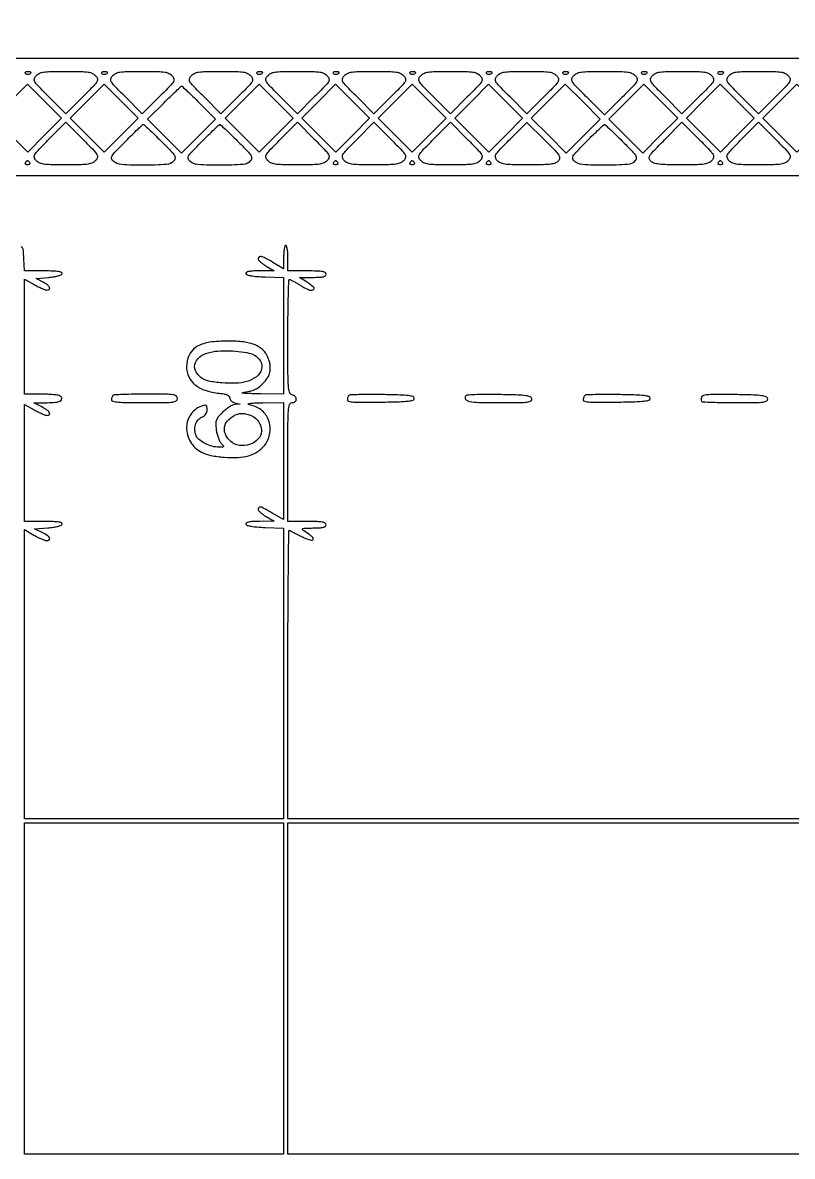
# Model space of a CAD drawing. Extents: x 0 to 836, y 5 to 589.
# Drawn here: x 133.01 to 163.65, y 469.11 to 514.28 of the extents above; entities that cross this region are included whole.
import ezdxf

# ---------------------------------------------------------------- set-up
doc = ezdxf.new("R2010")
doc.units = 0
doc.header["$MEASUREMENT"] = 0

msp = doc.modelspace()

# ---------------------------------------------------------------- linework, layer by layer
for points in [[(201.712326, 537.783562, -0.000001), (217.055896, 537.76491, -0.426088)], [(546.939, 229.3929, -0.000106), (546.943559, 250.949215, -0.000176), (546.957638, 269.095817, -0.000001), (546.976289, 285.583213, -0.415883)], [(836.0595, 588.6891), (420.497259, 588.710259, 0.000013), (261.145696, 588.714318, 0.000021), (126.989856, 588.708632), (4.934769, 588.698274, 0.19889), (4.878609, 588.675009, 0.198853), (4.855343, 588.618859), (4.83877, 516.273901, 0.000036), (4.826254, 436.744061, 0.000021), (4.8222, 342.282364), (4.8222, 95.946129), (4.469225, 95.920114, 0.031904), (4.160456, 95.877435, 0.315999), (4.075312, 95.787407, 0.415411), (4.137995, 95.703578, 0.035338), (4.43445, 95.6826), (4.8222, 95.6826), (4.8222, 50.2101), (4.8222, 4.7376), (420.462, 4.7376), (836.1018, 4.7376)], [(604.852986, 529.408162, -0.000002), (620.423836, 529.389509, -0.550615)], [(238.738155, 529.614638, -0.000002), (224.300981, 529.63329, -0.415836)], [(308.18842, 529.408162, -0.000002), (322.638019, 529.38951, -0.415836)], [(531.796111, 538.074638, -0.000002), (517.6951, 538.093291, -0.426056)], [(413.368417, 538.074638, -0.000002), (399.676779, 538.093291, -0.415815)], [(77.850638, 481.579418, -0.000002), (77.869294, 494.031443, -0.550517)], [(336.166934, 548.220763, -0.000002), (326.827688, 548.233536, -0.413812)], [(77.644162, 421.684687, -0.000002), (77.625507, 409.236574, -0.415775)], [(333.609652, 529.614638, -0.000003), (323.198363, 529.633296, -0.415688)], [(383.716206, 529.408162, -0.000003), (394.123716, 529.389504, -0.425916)], [(166.515549, 548.208, -0.000047), (132.813204, 548.211153, -0.000645)], [(164.9277, 538.056, -0.00006), (144.863593, 538.058419, -0.000101)], [(180.4095, 482.5584), (143.5662, 482.5584), (143.5662, 488.31825, -0.001032), (143.570756, 490.524816, -0.001736), (143.584838, 492.377286, -0.000135), (143.603604, 494.031696, -0.547229), (143.62965, 494.047944, -0.005811), (143.671626, 494.027393, -0.000383), (143.79196, 493.966619, -0.000554), (143.935261, 493.893908, -0.000414), (144.093094, 493.813438, 0.018282), (144.251079, 493.739879, 0.027125), (144.394734, 493.68826, 0.025584), (144.511258, 493.659799, 0.248378), (144.558261, 493.674261, 0.275435), (144.571573, 493.726865, 0.127251), (144.533755, 493.789552, 0.04344), (144.424446, 493.879403, 0.006451), (144.186878, 494.037875, -0.140256), (144.144261, 494.086788, -0.462508), (144.159744, 494.120692, -0.061481), (144.270989, 494.137868, -0.005245), (144.56025, 494.143625, 0.010172), (144.827889, 494.15159, 0.04862), (144.978896, 494.173989, 0.108379), (145.059472, 494.213944, 0.22744), (145.089, 494.2755, 0.273642), (145.051125, 494.339523, 0.084509), (144.94095, 494.377725, 0.035355), (144.731186, 494.3976, 0.005946), (144.3276, 494.4024), (143.5662, 494.4024), (143.5662, 496.7712, -0.001036), (143.56938, 498.306619, -0.016793), (143.588861, 498.82275, -0.058124), (143.635045, 499.066271, -0.327857), (143.7354, 499.14, 0.161412), (143.853577, 499.179171, 0.236959), (143.901788, 499.275188, 0.200084), (143.85596, 499.385125, 0.132038), (143.7354, 499.453887, -0.262756), (143.635217, 499.550968, -0.053647), (143.589335, 499.803057, -0.017064), (143.569554, 500.313653, -0.001149), (143.5662, 501.772467, -0.002614), (143.570759, 502.644376, -0.004366), (143.584838, 503.377939, -0.000768), (143.603761, 504.020084, -0.41732), (143.62965, 504.04416, -0.10382), (143.669388, 504.034077, -0.007062), (143.773867, 503.98107, -0.009869), (143.897255, 503.913121, -0.007234), (144.0315, 503.833093, 0.028609), (144.3871, 503.641205, 0.215036), (144.57372, 503.63859, 0.550574), (144.589504, 503.739854, 0.037328), (144.30645, 503.952467), (144.0315, 504.12855), (144.56025, 504.129975, 0.010038), (144.828886, 504.136093, 0.04885), (144.979487, 504.157388, 0.11021), (145.059539, 504.196813, 0.227201), (145.089, 504.2583, 0.273642), (145.051125, 504.322323, 0.084509), (144.94095, 504.360525, 0.035355), (144.731186, 504.3804, 0.005946), (144.3276, 504.3852), (143.5662, 504.3852), (143.5662, 504.8928, 0.015416), (143.560157, 505.08876, 0.025878), (143.541525, 505.25235, 0.024068), (143.515018, 505.374747, 0.339565), (143.4816, 505.4004, 0.33177), (143.448524, 505.375738, 0.027191), (143.421851, 505.264363, 0.027994), (143.403104, 505.114819, 0.017186), (143.397, 504.937295), (143.397, 504.47419), (142.970277, 504.725795, 0.009346), (142.663175, 504.899216, 0.063105), (142.500564, 504.962162, 0.227008), (142.418825, 504.945323, 0.236522), (142.382628, 504.87165, 0.175744), (142.402067, 504.819337, 0.030637), (142.476162, 504.742149, 0.030019), (142.578657, 504.658489, 0.022931), (142.699878, 504.579295), (143.0163, 504.39269), (142.4382, 504.388945, 0.009126), (142.161838, 504.382109, 0.039013), (141.998225, 504.36222, 0.08811), (141.913138, 504.328755, 0.348167), (141.895127, 504.27945, 0.245891), (141.946079, 504.230169, 0.029679), (142.10321, 504.193847, 0.024548), (142.335059, 504.166186, 0.009086), (142.663577, 504.149256), (143.397, 504.124813), (143.397, 501.801606), (143.397, 499.4784), (142.48755, 499.488214, -0.003863), (142.149678, 499.494471, -0.008818), (141.894953, 499.505655, -0.015787), (141.747904, 499.519383, -0.845943), (141.7473, 499.533808, 0.000047), (141.825324, 499.550315, 0.000026), (141.920797, 499.570528, 0.000026), (142.017659, 499.591046, 0.000041), (142.10033, 499.608569, 0.091613), (142.333153, 499.704728, 0.052603), (142.570137, 499.896171, 0.05283), (142.760299, 500.131025, 0.097715), (142.851073, 500.358124, 0.045977), (142.863799, 500.493753, 0.033525), (142.853905, 500.644921, 0.032288), (142.822941, 500.800113, 0.033585), (142.772534, 500.947935, 0.104953), (142.570017, 501.24085, 0.093792), (142.258302, 501.440518, 0.067479), (141.806401, 501.554903, 0.027671), (141.173533, 501.591542, 0.033761), (140.453224, 501.544659, 0.092977), (139.971796, 501.386232, 0.132078), (139.679196, 501.104784, 0.106403), (139.537217, 500.690516, 0.111802), (139.582302, 500.26069, 0.121215), (139.808482, 499.906604, 0.10155), (140.211328, 499.654771, 0.060259), (140.764043, 499.521902, -0.012056), (141.011737, 499.487084, -0.053473), (141.153267, 499.447821, -0.113727), (141.226938, 499.396993, -0.207518), (141.25027, 499.329131, 0.138807), (141.261728, 499.271955, 0.081232), (141.303501, 499.215347, 0.068673), (141.369378, 499.166726, 0.054662), (141.4512, 499.133143), (141.6627, 499.072266), (141.46389, 499.063833, 0.097206), (141.367263, 499.040576, 0.030734), (141.23583, 498.970227, 0.029381), (141.09554, 498.871832, 0.028761), (140.966695, 498.757015, 0.019857), (140.796563, 498.572805, 0.086937), (140.721599, 498.445604, 0.09332), (140.697029, 498.305002, 0.024791), (140.71135, 498.076782, 0.029908), (140.738865, 497.91843, 0.026782), (140.785814, 497.758408, 0.027747), (140.843738, 497.619244, 0.071538), (140.904407, 497.529167, -0.010125), (140.998395, 497.420987, -0.29066), (141.002943, 497.386015, -0.281034), (140.973141, 497.366214, -0.009632), (140.827095, 497.3634, -0.06538), (140.556544, 497.398929, -0.050678), (140.278462, 497.504368, -0.053033), (140.046239, 497.653102, -0.117448), (139.917852, 497.818066, -0.088801), (139.862287, 498.035324, -0.091593), (139.886518, 498.255883, -0.097345), (139.985216, 498.442638, -0.116273), (140.142234, 498.564257, 0.05591), (140.233024, 498.618584, 0.077484), (140.298625, 498.686889, 0.081855), (140.337916, 498.768813, 0.071083), (140.3514, 498.863181, 0.033646), (140.344149, 498.970815, 0.197222), (140.316367, 499.018893, 0.203472), (140.263441, 499.03274, 0.035991), (140.16105, 499.010111, 0.166211), (139.713001, 498.69101, 0.151956), (139.53374, 498.151724, 0.141227), (139.687858, 497.575375, 0.139974), (140.125459, 497.16708, 0.068762), (140.504245, 497.035082, 0.030667), (141.028677, 496.962946, 0.030666), (141.568929, 496.955346, 0.056497), (142.002304, 497.025337, 0.094072), (142.440629, 497.242824, 0.109169), (142.741884, 497.596775, 0.113488), (142.858758, 498.033198, 0.108278), (142.776512, 498.485014, 0.05925), (142.658192, 498.694502, 0.074902), (142.501596, 498.852157, 0.065918), (142.289199, 498.970294, 0.034802), (142.0011, 499.061431, -0.498771), (141.990341, 499.086277, -0.237394), (142.024664, 499.109158, -0.022974), (142.223802, 499.124297, -0.00486), (142.57215, 499.13134), (143.397, 499.14), (143.397, 496.812777), (143.397, 494.485553), (142.94601, 494.740077, 0.005105), (142.613371, 494.923354, 0.05887), (142.474886, 494.977991, 0.273209), (142.410767, 494.959884, 0.194915), (142.382628, 494.88885, 0.175744), (142.402067, 494.836537, 0.030637), (142.476162, 494.759349, 0.030019), (142.578657, 494.675689, 0.022931), (142.699878, 494.596495), (143.0163, 494.40989), (142.4382, 494.406145, 0.009126), (142.161838, 494.399309, 0.039013), (141.998225, 494.37942, 0.08811), (141.913138, 494.345955, 0.348167), (141.895127, 494.29665, 0.245891), (141.946079, 494.247369, 0.029679), (142.10321, 494.211047, 0.024548), (142.335059, 494.183386, 0.009086), (142.663577, 494.166456), (143.397, 494.142013), (143.397, 488.350206), (143.397, 482.5584), (138.2364, 482.5584), (133.0758, 482.5584), (133.0758, 488.319239), (133.0758, 494.080078), (133.450415, 493.860539, 0.014122), (133.603589, 493.776491, 0.016351), (133.754051, 493.70549, 0.015522), (133.884334, 493.65388, 0.086748), (133.958015, 493.641, 0.153061), (134.060995, 493.673281, 0.384928), (134.077359, 493.743687, 0.122288), (133.979511, 493.848744, 0.033834), (133.781246, 493.959619), (133.471492, 494.1063), (134.007288, 494.1486, 0.01551), (134.227651, 494.172894, 0.028269), (134.405106, 494.208375, 0.030562), (134.534327, 494.250477, 0.222764), (134.577892, 494.29665, 0.394072), (134.554415, 494.347468, 0.061095), (134.437217, 494.379297, 0.029435), (134.220486, 494.397612, 0.006363), (133.84425, 494.4024), (133.0758, 494.4024), (133.0758, 496.736133), (133.0758, 499.069866), (133.467156, 498.851133, 0.011597), (133.625516, 498.767383, 0.014102), (133.777697, 498.696653, 0.012683), (133.907846, 498.644442, 0.089272), (133.974756, 498.6324, 0.181597), (134.06421, 498.665997, 0.363837), (134.075048, 498.73566, 0.105918), (133.973149, 498.844036, 0.029861), (133.77375, 498.96504), (133.4565, 499.132522), (133.980257, 499.136261, 0.025255), (134.316095, 499.155639, 0.090643), (134.521134, 499.216587, 0.320631), (134.566794, 499.304179, 0.219989), (134.503689, 499.401963, 0.10616), (134.424935, 499.430986, 0.011139), (134.228751, 499.454497, 0.013397), (133.991057, 499.471212, 0.010359), (133.73145, 499.477105), (133.0758, 499.4784), (133.0758, 501.769833), (133.0758, 504.061266), (133.467156, 503.842533, 0.011597), (133.625516, 503.758783, 0.014102), (133.777697, 503.688053, 0.012683), (133.907846, 503.635842, 0.089272), (133.974756, 503.6238, 0.171861), (134.063919, 503.65538, 0.352784), (134.078524, 503.723332, 0.117079), (133.991592, 503.826602, 0.034501), (133.81605, 503.938877), (133.5411, 504.0891), (134.042114, 504.1314, 0.017263), (134.24482, 504.155585, 0.029087), (134.412218, 504.191516, 0.030909), (134.535803, 504.234038, 0.218326), (134.577914, 504.27945, 0.393241), (134.554529, 504.330234, 0.061567), (134.438058, 504.362086, 0.029596), (134.222502, 504.380408, 0.006405), (133.848472, 504.3852), (133.084244, 504.3852), (133.058872, 504.87165, 0.017296), (133.026146, 505.248165, 0.277549), (132.950722, 505.344797, 0.479493)], [(77.841889, 210.212758, -0.000002), (77.851786, 217.49274, -0.413814)]]:
    msp.add_lwpolyline(points, format="xyb")
for points in [[(223.839832, 512.8452), (166.5351, 512.8452), (109.230368, 512.8452)], [(132.340624, 508.1922), (178.096112, 508.1922), (223.8516, 508.1922)], [(217.2528, 469.1916), (180.4095, 469.1916), (143.5662, 469.1916), (143.5662, 475.7904), (143.5662, 482.3892), (180.365005, 482.3892), (217.16381, 482.3892)]]:
    msp.add_lwpolyline(points)
for points in [[(133.3296, 512.300293, -0.211827), (133.305608, 512.246202, -0.127879), (133.242385, 512.213171, -0.122608), (133.169024, 512.214412, -0.191362), (133.118953, 512.25162, -0.136093), (133.109456, 512.284272, -0.190788), (133.120167, 512.312343, -0.140899), (133.151117, 512.331288, -0.067432), (133.197707, 512.3376, -0.026751), (133.248246, 512.334894, -0.042195), (133.290856, 512.326641, -0.051652), (133.320887, 512.314686, -0.279105)], [(135.913414, 512.164517, -0.1221), (135.979524, 512.041337, -0.202118), (135.962242, 511.92644, -0.05597), (135.834647, 511.762028, -0.0034), (135.396461, 511.317843), (134.72287, 510.644252), (134.052539, 511.318539, -0.003427), (133.617311, 511.762376, -0.055773), (133.489958, 511.927379, -0.200635), (133.472586, 512.042422, -0.122971), (133.538215, 512.165213, -0.10066), (133.665846, 512.25917, -0.072566), (133.835805, 512.309715, -0.031899), (134.119273, 512.332558, -0.004158), (134.7255, 512.3376, -0.004148), (135.332659, 512.332563, -0.032035), (135.615728, 512.309688, -0.073036), (135.785461, 512.258945, -0.100062)], [(136.3752, 512.300293, -0.211827), (136.351208, 512.246202, -0.127879), (136.287985, 512.213171, -0.122608), (136.214624, 512.214412, -0.191362), (136.164553, 512.25162, -0.136093), (136.155056, 512.284272, -0.190788), (136.165767, 512.312343, -0.140899), (136.196717, 512.331288, -0.067432), (136.243307, 512.3376, -0.026751), (136.293846, 512.334894, -0.042195), (136.336456, 512.326641, -0.051652), (136.366487, 512.314686, -0.279105)], [(138.959014, 512.164517, -0.1221), (139.025124, 512.041337, -0.202118), (139.007842, 511.92644, -0.05597), (138.880247, 511.762028, -0.0034), (138.442061, 511.317843), (137.76847, 510.644252), (137.098139, 511.318539, -0.003427), (136.662911, 511.762376, -0.055773), (136.535558, 511.927379, -0.200635), (136.518186, 512.042422, -0.122971), (136.583815, 512.165213, -0.10066), (136.711446, 512.25917, -0.072566), (136.881405, 512.309715, -0.031899), (137.164873, 512.332558, -0.004158), (137.7711, 512.3376, -0.004148), (138.378259, 512.332563, -0.032035), (138.661328, 512.309688, -0.073036), (138.831061, 512.258945, -0.100062)], [(142.089214, 512.164517, -0.1221), (142.155324, 512.041337, -0.202118), (142.138042, 511.92644, -0.05597), (142.010447, 511.762028, -0.0034), (141.572261, 511.317843), (140.89867, 510.644252), (140.228339, 511.318539, -0.003427), (139.793111, 511.762376, -0.055773), (139.665758, 511.927379, -0.200635), (139.648386, 512.042422, -0.122971), (139.714015, 512.165213, -0.10066), (139.841646, 512.25917, -0.072566), (140.011605, 512.309715, -0.031899), (140.295073, 512.332558, -0.004158), (140.9013, 512.3376, -0.004148), (141.508459, 512.332563, -0.032035), (141.791528, 512.309688, -0.073036), (141.961261, 512.258945, -0.100062)], [(142.551, 512.300293, -0.211827), (142.527008, 512.246202, -0.127879), (142.463785, 512.213171, -0.122608), (142.390424, 512.214412, -0.191362), (142.340353, 512.25162, -0.136093), (142.330856, 512.284272, -0.190788), (142.341567, 512.312343, -0.140899), (142.372517, 512.331288, -0.067432), (142.419107, 512.3376, -0.026751), (142.469646, 512.334894, -0.042195), (142.512256, 512.326641, -0.051652), (142.542287, 512.314686, -0.279105)], [(145.134814, 512.164517, -0.1221), (145.200924, 512.041337, -0.202118), (145.183642, 511.92644, -0.05597), (145.056047, 511.762028, -0.0034), (144.617861, 511.317843), (143.94427, 510.644252), (143.273939, 511.318539, -0.003427), (142.838711, 511.762376, -0.055773), (142.711358, 511.927379, -0.200635), (142.693986, 512.042422, -0.122971), (142.759615, 512.165213, -0.10066), (142.887246, 512.25917, -0.072566), (143.057205, 512.309715, -0.031899), (143.340673, 512.332558, -0.004158), (143.9469, 512.3376, -0.004148), (144.554059, 512.332563, -0.032035), (144.837128, 512.309688, -0.073036), (145.006861, 512.258945, -0.100062)], [(145.5966, 512.300293, -0.211827), (145.572608, 512.246202, -0.127879), (145.509385, 512.213171, -0.122608), (145.436024, 512.214412, -0.191362), (145.385953, 512.25162, -0.136093), (145.376456, 512.284272, -0.190788), (145.387167, 512.312343, -0.140899), (145.418117, 512.331288, -0.067432), (145.464707, 512.3376, -0.026751), (145.515246, 512.334894, -0.042195), (145.557856, 512.326641, -0.051652), (145.587887, 512.314686, -0.279105)], [(148.180414, 512.164517, -0.1221), (148.246524, 512.041337, -0.202118), (148.229242, 511.92644, -0.05597), (148.101647, 511.762028, -0.0034), (147.663461, 511.317843), (146.98987, 510.644252), (146.319539, 511.318539, -0.003427), (145.884311, 511.762376, -0.055773), (145.756958, 511.927379, -0.200635), (145.739586, 512.042422, -0.122971), (145.805215, 512.165213, -0.10066), (145.932846, 512.25917, -0.072566), (146.102805, 512.309715, -0.031899), (146.386273, 512.332558, -0.004158), (146.9925, 512.3376, -0.004148), (147.599659, 512.332563, -0.032035), (147.882728, 512.309688, -0.073036), (148.052461, 512.258945, -0.100062)], [(148.6422, 512.300293, -0.211827), (148.618208, 512.246202, -0.127879), (148.554985, 512.213171, -0.122608), (148.481624, 512.214412, -0.191362), (148.431553, 512.25162, -0.136093), (148.422056, 512.284272, -0.190788), (148.432767, 512.312343, -0.140899), (148.463717, 512.331288, -0.067432), (148.510307, 512.3376, -0.026751), (148.560846, 512.334894, -0.042195), (148.603456, 512.326641, -0.051652), (148.633487, 512.314686, -0.279105)], [(151.226014, 512.164517, -0.1221), (151.292124, 512.041337, -0.202118), (151.274842, 511.92644, -0.05597), (151.147247, 511.762028, -0.0034), (150.709061, 511.317843), (150.03547, 510.644252), (149.365139, 511.318539, -0.003427), (148.929911, 511.762376, -0.055773), (148.802558, 511.927379, -0.200635), (148.785186, 512.042422, -0.122971), (148.850815, 512.165213, -0.10066), (148.978446, 512.25917, -0.072566), (149.148405, 512.309715, -0.031899), (149.431873, 512.332558, -0.004158), (150.0381, 512.3376, -0.004148), (150.645259, 512.332563, -0.032035), (150.928328, 512.309688, -0.073036), (151.098061, 512.258945, -0.100062)], [(151.6878, 512.300293, -0.211827), (151.663808, 512.246202, -0.127879), (151.600585, 512.213171, -0.122608), (151.527224, 512.214412, -0.191362), (151.477153, 512.25162, -0.136093), (151.467656, 512.284272, -0.190788), (151.478367, 512.312343, -0.140899), (151.509317, 512.331288, -0.067432), (151.555907, 512.3376, -0.026751), (151.606446, 512.334894, -0.042195), (151.649056, 512.326641, -0.051652), (151.679087, 512.314686, -0.279105)], [(154.271614, 512.164517, -0.1221), (154.337724, 512.041337, -0.202118), (154.320442, 511.92644, -0.05597), (154.192847, 511.762028, -0.0034), (153.754661, 511.317843), (153.08107, 510.644252), (152.410739, 511.318539, -0.003427), (151.975511, 511.762376, -0.055773), (151.848158, 511.927379, -0.200635), (151.830786, 512.042422, -0.122971), (151.896415, 512.165213, -0.10066), (152.024046, 512.25917, -0.072566), (152.194005, 512.309715, -0.031899), (152.477473, 512.332558, -0.004158), (153.0837, 512.3376, -0.004148), (153.690859, 512.332563, -0.032035), (153.973928, 512.309688, -0.073036), (154.143661, 512.258945, -0.100062)], [(154.7334, 512.300293, -0.211827), (154.709408, 512.246202, -0.127879), (154.646185, 512.213171, -0.122608), (154.572824, 512.214412, -0.191362), (154.522753, 512.25162, -0.136093), (154.513256, 512.284272, -0.190788), (154.523967, 512.312343, -0.140899), (154.554917, 512.331288, -0.067432), (154.601507, 512.3376, -0.026751), (154.652046, 512.334894, -0.042195), (154.694656, 512.326641, -0.051652), (154.724687, 512.314686, -0.279105)], [(157.401814, 512.164517, -0.126177), (157.467014, 512.040654, -0.199623), (157.448104, 511.923887, -0.054453), (157.316354, 511.755323, -0.003295), (156.865026, 511.298008), (156.1716, 510.604582), (155.478174, 511.298008, -0.003295), (155.026846, 511.755323, -0.054453), (154.895096, 511.923887, -0.199623), (154.876186, 512.040654, -0.126177), (154.941386, 512.164517, -0.102125), (155.070928, 512.259303, -0.072217), (155.244482, 512.309954, -0.031069), (155.536335, 512.332664, -0.003885), (156.1716, 512.3376, -0.003885), (156.806865, 512.332664, -0.031069), (157.098718, 512.309954, -0.072217), (157.272272, 512.259303, -0.102125)], [(157.8636, 512.300293, -0.211827), (157.839608, 512.246202, -0.127879), (157.776385, 512.213171, -0.122608), (157.703024, 512.214412, -0.191362), (157.652953, 512.25162, -0.136093), (157.643456, 512.284272, -0.190788), (157.654167, 512.312343, -0.140899), (157.685117, 512.331288, -0.067432), (157.731707, 512.3376, -0.026751), (157.782246, 512.334894, -0.042195), (157.824856, 512.326641, -0.051652), (157.854887, 512.314686, -0.279105)], [(160.447414, 512.164517, -0.1221), (160.513524, 512.041337, -0.202118), (160.496242, 511.92644, -0.05597), (160.368647, 511.762028, -0.0034), (159.930461, 511.317843), (159.25687, 510.644252), (158.586539, 511.318539, -0.003427), (158.151311, 511.762376, -0.055773), (158.023958, 511.927379, -0.200635), (158.006586, 512.042422, -0.122971), (158.072215, 512.165213, -0.10066), (158.199846, 512.25917, -0.072566), (158.369805, 512.309715, -0.031899), (158.653273, 512.332558, -0.004158), (159.2595, 512.3376, -0.004148), (159.866659, 512.332563, -0.032035), (160.149728, 512.309688, -0.073036), (160.319461, 512.258945, -0.100062)], [(160.9092, 512.300293, -0.211827), (160.885208, 512.246202, -0.127879), (160.821985, 512.213171, -0.122608), (160.748624, 512.214412, -0.191362), (160.698553, 512.25162, -0.136093), (160.689056, 512.284272, -0.190788), (160.699767, 512.312343, -0.140899), (160.730717, 512.331288, -0.067432), (160.777307, 512.3376, -0.026751), (160.827846, 512.334894, -0.042195), (160.870456, 512.326641, -0.051652), (160.900487, 512.314686, -0.279105)], [(163.493014, 512.164517, -0.1221), (163.559124, 512.041337, -0.202118), (163.541842, 511.92644, -0.05597), (163.414247, 511.762028, -0.0034), (162.976061, 511.317843), (162.30247, 510.644252), (161.632139, 511.318539, -0.003427), (161.196911, 511.762376, -0.055773), (161.069558, 511.927379, -0.200635), (161.052186, 512.042422, -0.122971), (161.117815, 512.165213, -0.10066), (161.245446, 512.25917, -0.072566), (161.415405, 512.309715, -0.031899), (161.698873, 512.332558, -0.004158), (162.3051, 512.3376, -0.004148), (162.912259, 512.332563, -0.032035), (163.195328, 512.309688, -0.073036), (163.365061, 512.258945, -0.100062)], [(140.036191, 511.087821), (140.689913, 510.430243), (140.013057, 509.757356), (139.3362, 509.084469), (138.659343, 509.757356), (137.982487, 510.430243), (138.636209, 511.087821, -0.00331), (138.890135, 511.339887, -0.005234), (139.111491, 511.552236, -0.001538), (139.305465, 511.733337, -0.189215), (139.3362, 511.7454, -0.189215), (139.366935, 511.733337, -0.001538), (139.560909, 511.552236, -0.005234), (139.782265, 511.339887, -0.00331)], [(135.913414, 508.788283, -0.100062), (135.785461, 508.693855, -0.073036), (135.615728, 508.643112, -0.032035), (135.332659, 508.620237, -0.004148), (134.7255, 508.6152, -0.004158), (134.119273, 508.620242, -0.031899), (133.835805, 508.643085, -0.072566), (133.665846, 508.69363, -0.10066), (133.538215, 508.787587, -0.122971), (133.472586, 508.910378, -0.200635), (133.489958, 509.025421, -0.055773), (133.617311, 509.190424, -0.003427), (134.052539, 509.634261), (134.72287, 510.308548), (135.396461, 509.634957, -0.0034), (135.834647, 509.190772, -0.05597), (135.962242, 509.02636, -0.202118), (135.979524, 508.911463, -0.1221)], [(138.50725, 509.57115, -0.004145), (138.90892, 509.16516, -0.049961), (139.045614, 508.9933, -0.168757), (139.073573, 508.877909, -0.161102), (139.02476, 508.76745, -0.19588), (138.734505, 508.627823, -0.014413), (137.833823, 508.598374, -0.015267), (136.935751, 508.622331, -0.171235), (136.611284, 508.758132, -0.151641), (136.548813, 508.863724, -0.199808), (136.566583, 508.973028, -0.05311), (136.695307, 509.138303, -0.003657), (137.110238, 509.561832, -0.00302), (137.365108, 509.815128, -0.004798), (137.586627, 510.028499, -0.001295), (137.781227, 510.211423, -0.190218), (137.809544, 510.2226, -0.188666), (137.837912, 510.211501, -0.001307), (138.03199, 510.031236, -0.004806), (138.252994, 509.820872, -0.003027)], [(141.55285, 509.57115, -0.004145), (141.95452, 509.16516, -0.049961), (142.091214, 508.9933, -0.168757), (142.119173, 508.877909, -0.161102), (142.07036, 508.76745, -0.19588), (141.780105, 508.627823, -0.014413), (140.879423, 508.598374, -0.015267), (139.981351, 508.622331, -0.171235), (139.656884, 508.758132, -0.151641), (139.594413, 508.863724, -0.199808), (139.612183, 508.973028, -0.05311), (139.740907, 509.138303, -0.003657), (140.155838, 509.561832, -0.00302), (140.410708, 509.815128, -0.004798), (140.632227, 510.028499, -0.001295), (140.826827, 510.211423, -0.190218), (140.855144, 510.2226, -0.188666), (140.883512, 510.211501, -0.001307), (141.07759, 510.031236, -0.004806), (141.298594, 509.820872, -0.003027)], [(145.134814, 508.788283, -0.100062), (145.006861, 508.693855, -0.073036), (144.837128, 508.643112, -0.032035), (144.554059, 508.620237, -0.004148), (143.9469, 508.6152, -0.004158), (143.340673, 508.620242, -0.031899), (143.057205, 508.643085, -0.072566), (142.887246, 508.69363, -0.10066), (142.759615, 508.787587, -0.122971), (142.693986, 508.910378, -0.200635), (142.711358, 509.025421, -0.055773), (142.838711, 509.190424, -0.003427), (143.273939, 509.634261), (143.94427, 510.308548), (144.617861, 509.634957, -0.0034), (145.056047, 509.190772, -0.05597), (145.183642, 509.02636, -0.202118), (145.200924, 508.911463, -0.1221)], [(148.180414, 508.788283, -0.100062), (148.052461, 508.693855, -0.073036), (147.882728, 508.643112, -0.032035), (147.599659, 508.620237, -0.004148), (146.9925, 508.6152, -0.004158), (146.386273, 508.620242, -0.031899), (146.102805, 508.643085, -0.072566), (145.932846, 508.69363, -0.10066), (145.805215, 508.787587, -0.122971), (145.739586, 508.910378, -0.200635), (145.756958, 509.025421, -0.055773), (145.884311, 509.190424, -0.003427), (146.319539, 509.634261), (146.98987, 510.308548), (147.663461, 509.634957, -0.0034), (148.101647, 509.190772, -0.05597), (148.229242, 509.02636, -0.202118), (148.246524, 508.911463, -0.1221)], [(151.226014, 508.788283, -0.100062), (151.098061, 508.693855, -0.073036), (150.928328, 508.643112, -0.032035), (150.645259, 508.620237, -0.004148), (150.0381, 508.6152, -0.004158), (149.431873, 508.620242, -0.031899), (149.148405, 508.643085, -0.072566), (148.978446, 508.69363, -0.10066), (148.850815, 508.787587, -0.122971), (148.785186, 508.910378, -0.200635), (148.802558, 509.025421, -0.055773), (148.929911, 509.190424, -0.003427), (149.365139, 509.634261), (150.03547, 510.308548), (150.709061, 509.634957, -0.0034), (151.147247, 509.190772, -0.05597), (151.274842, 509.02636, -0.202118), (151.292124, 508.911463, -0.1221)], [(154.337305, 508.767389, -0.121451), (154.217491, 508.686555, -0.056764), (154.034398, 508.642062, -0.026999), (153.728809, 508.620328, -0.004254), (153.126, 508.6152, -0.003895), (152.491714, 508.620141, -0.030938), (152.199435, 508.64282, -0.07174), (152.025637, 508.693272, -0.102727), (151.896415, 508.787587, -0.122854), (151.83076, 508.910359, -0.200706), (151.848086, 509.025348, -0.055817), (151.975321, 509.190232, -0.00343), (152.410177, 509.633696), (153.079947, 510.307418), (153.777491, 509.613498, -0.003879), (154.20546, 509.181094, -0.047028), (154.351915, 508.999429, -0.161843), (154.384263, 508.87957, -0.171211)], [(156.86545, 509.57115, -0.004145), (157.26712, 509.16516, -0.049961), (157.403814, 508.9933, -0.168757), (157.431773, 508.877909, -0.161102), (157.38296, 508.76745, -0.19588), (157.092705, 508.627823, -0.014413), (156.192023, 508.598374, -0.015267), (155.293951, 508.622331, -0.171235), (154.969484, 508.758132, -0.151641), (154.907013, 508.863724, -0.199808), (154.924783, 508.973028, -0.05311), (155.053507, 509.138303, -0.003657), (155.468438, 509.561832, -0.00302), (155.723308, 509.815128, -0.004798), (155.944827, 510.028499, -0.001295), (156.139427, 510.211423, -0.190218), (156.167744, 510.2226, -0.188666), (156.196112, 510.211501, -0.001307), (156.39019, 510.031236, -0.004806), (156.611194, 509.820872, -0.003027)], [(160.447414, 508.788283, -0.101413), (160.318421, 508.693619, -0.072507), (160.146196, 508.642936, -0.031399), (159.857394, 508.62017, -0.003973), (159.2319, 508.6152, -0.004825), (158.661535, 508.620705, -0.024421), (158.344159, 508.642362, -0.045331), (158.145006, 508.684303, -0.109788), (158.015029, 508.758183, -0.162459), (157.954556, 508.865505, -0.19244), (157.97631, 508.979108, -0.049951), (158.114623, 509.153956, -0.00343), (158.557011, 509.604798), (159.256988, 510.30843), (159.93052, 509.634898, -0.0034), (160.368667, 509.190752, -0.055974), (160.496249, 509.026353, -0.202125), (160.513526, 508.911461, -0.122088)], [(163.493014, 508.788283, -0.100062), (163.365061, 508.693855, -0.073036), (163.195328, 508.643112, -0.032035), (162.912259, 508.620237, -0.004148), (162.3051, 508.6152, -0.004158), (161.698873, 508.620242, -0.031899), (161.415405, 508.643085, -0.072566), (161.245446, 508.69363, -0.10066), (161.117815, 508.787587, -0.122971), (161.052186, 508.910378, -0.200635), (161.069558, 509.025421, -0.055773), (161.196911, 509.190424, -0.003427), (161.632139, 509.634261), (162.30247, 510.308548), (162.976061, 509.634957, -0.0034), (163.414247, 509.190772, -0.05597), (163.541842, 509.02636, -0.202118), (163.559124, 508.911463, -0.1221)], [(133.2873, 508.6998, -0.146489), (133.29593, 508.667703, -0.191582), (133.284017, 508.640051, -0.134005), (133.251314, 508.621372, -0.063222), (133.2027, 508.6152, -0.063222), (133.154086, 508.621372, -0.134005), (133.121383, 508.640051, -0.191582), (133.10947, 508.667703, -0.146489), (133.1181, 508.6998, -0.025622), (133.140488, 508.732189, -0.032351), (133.164519, 508.759549, -0.033983), (133.186905, 508.779082, -0.163822), (133.2027, 508.7844, -0.163822), (133.218495, 508.779082, -0.033983), (133.240881, 508.759549, -0.032351), (133.264912, 508.732189, -0.025622)], [(145.5543, 508.6998, -0.146489), (145.56293, 508.667703, -0.191582), (145.551017, 508.640051, -0.134005), (145.518314, 508.621372, -0.063222), (145.4697, 508.6152, -0.063222), (145.421086, 508.621372, -0.134005), (145.388383, 508.640051, -0.191582), (145.37647, 508.667703, -0.146489), (145.3851, 508.6998, -0.025622), (145.407488, 508.732189, -0.032351), (145.431519, 508.759549, -0.033983), (145.453905, 508.779082, -0.163822), (145.4697, 508.7844, -0.163822), (145.485495, 508.779082, -0.033983), (145.507881, 508.759549, -0.032351), (145.531912, 508.732189, -0.025622)], [(148.5999, 508.6998, -0.146489), (148.60853, 508.667703, -0.191582), (148.596617, 508.640051, -0.134005), (148.563914, 508.621372, -0.063222), (148.5153, 508.6152, -0.063222), (148.466686, 508.621372, -0.134005), (148.433983, 508.640051, -0.191582), (148.42207, 508.667703, -0.146489), (148.4307, 508.6998, -0.025622), (148.453088, 508.732189, -0.032351), (148.477119, 508.759549, -0.033983), (148.499505, 508.779082, -0.163822), (148.5153, 508.7844, -0.163822), (148.531095, 508.779082, -0.033983), (148.553481, 508.759549, -0.032351), (148.577512, 508.732189, -0.025622)], [(151.6455, 508.6998, -0.146489), (151.65413, 508.667703, -0.191582), (151.642217, 508.640051, -0.134005), (151.609514, 508.621372, -0.063222), (151.5609, 508.6152, -0.063222), (151.512286, 508.621372, -0.134005), (151.479583, 508.640051, -0.191582), (151.46767, 508.667703, -0.146489), (151.4763, 508.6998, -0.025622), (151.498688, 508.732189, -0.032351), (151.522719, 508.759549, -0.033983), (151.545105, 508.779082, -0.163822), (151.5609, 508.7844, -0.163822), (151.576695, 508.779082, -0.033983), (151.599081, 508.759549, -0.032351), (151.623112, 508.732189, -0.025622)], [(160.8669, 508.6998, -0.146489), (160.87553, 508.667703, -0.191582), (160.863617, 508.640051, -0.134005), (160.830914, 508.621372, -0.063222), (160.7823, 508.6152, -0.063222), (160.733686, 508.621372, -0.134005), (160.700983, 508.640051, -0.191582), (160.68907, 508.667703, -0.146489), (160.6977, 508.6998, -0.025622), (160.720088, 508.732189, -0.032351), (160.744119, 508.759549, -0.033983), (160.766505, 508.779082, -0.163822), (160.7823, 508.7844, -0.163822), (160.798095, 508.779082, -0.033983), (160.820481, 508.759549, -0.032351), (160.844512, 508.732189, -0.025622)], [(142.232524, 501.032087, -0.152341), (142.481014, 500.788315, -0.193791), (142.515903, 500.471797, -0.158165), (142.315544, 500.170461, -0.101891), (141.937876, 499.979946, -0.056119), (141.490266, 499.911381, -0.030501), (140.93332, 499.923136, -0.02923), (140.41222, 499.996853, -0.110494), (140.113163, 500.130069, -0.135251), (139.885303, 500.421996, -0.203488), (139.887725, 500.740452, -0.162529), (140.132082, 501.012768, -0.086537), (140.5629, 501.167385, -0.038102), (140.987501, 501.208171, -0.025119), (141.478037, 501.19314, -0.02485), (141.93407, 501.133265, -0.073437)], [(136.6008, 499.422, 0.077955), (136.579162, 499.392311, 0.038133), (136.560968, 499.349032, 0.036641), (136.548558, 499.300126, 0.043841), (136.5444, 499.2528, 0.35812), (136.592798, 499.193894, 0.027363), (136.811419, 499.162969, 0.018048), (137.180604, 499.144599, 0.003406), (137.8557, 499.14, 0.00213), (138.685026, 499.143532, 0.02996), (138.981937, 499.163879, 0.116079), (139.116431, 499.214418, 0.250083), (139.167, 499.3092, 0.243639), (139.118059, 499.403675, 0.120793), (138.988988, 499.454398, 0.031262), (138.703783, 499.474831, 0.002254), (137.9121, 499.4784, 0.004201), (137.427033, 499.474325, 0.006546), (137.009259, 499.461833, 0.002389), (136.651885, 499.44475, 0.185292)], [(145.993516, 499.424116, 0.076915), (145.97107, 499.393451, 0.038267), (145.952189, 499.349023, 0.03683), (145.939313, 499.298956, 0.044554), (145.935, 499.250652, 0.359227), (145.984473, 499.190677, 0.030669), (146.197028, 499.16289, 0.018402), (146.5656, 499.151138, 0.00314), (147.26745, 499.159002, 0.003018), (147.995292, 499.176123, 0.020677), (148.352792, 499.201513, 0.04193), (148.548002, 499.240284, 0.334423), (148.5999, 499.3092, 0.330168), (148.549089, 499.37776, 0.044496), (148.36255, 499.416792, 0.021579), (148.019854, 499.442261, 0.003193), (147.325966, 499.459366, 0.00437), (146.833452, 499.464056, 0.006808), (146.409061, 499.458609, 0.002536), (146.046424, 499.447174, 0.189419)], [(150.631641, 499.395969, 0.335536), (150.6434, 499.271086, 0.162372), (150.791873, 499.188521, 0.041067), (151.17452, 499.14878, 0.00535), (151.995096, 499.14, 0.002325), (152.786326, 499.143679, 0.026378), (153.098585, 499.163078, 0.093365), (153.24038, 499.207092, 0.329527), (153.279186, 499.28805, 0.252044), (153.212421, 499.370031, 0.065989), (153.042942, 499.415434, 0.02513), (152.715165, 499.441618, 0.002822), (151.968017, 499.459419, 0.00498), (151.420668, 499.463917, 0.011426), (151.008577, 499.453781, 0.007288), (150.694564, 499.434281, 0.239589)], [(155.384116, 499.424116, 0.076915), (155.36167, 499.393451, 0.038267), (155.342789, 499.349023, 0.03683), (155.329913, 499.298956, 0.044554), (155.3256, 499.250652, 0.359227), (155.375073, 499.190677, 0.030669), (155.587628, 499.16289, 0.018402), (155.9562, 499.151138, 0.00314), (156.65805, 499.159002, 0.003018), (157.385892, 499.176123, 0.020677), (157.743392, 499.201513, 0.04193), (157.938602, 499.240284, 0.334423), (157.9905, 499.3092, 0.330168), (157.939689, 499.37776, 0.044496), (157.75315, 499.416792, 0.021579), (157.410454, 499.442261, 0.003193), (156.716566, 499.459366, 0.00437), (156.224052, 499.464056, 0.006808), (155.799661, 499.458609, 0.002536), (155.437024, 499.447174, 0.189419)], [(160.036605, 499.361921, 0.046764), (160.022623, 499.31197, 0.051077), (160.018728, 499.261766, 0.05735), (160.02477, 499.218645, 0.133689), (160.040829, 499.190571, 0.187336), (160.087249, 499.170118, 0.001827), (160.459419, 499.154855, 0.005706), (160.891542, 499.143651, 0.003628), (161.394803, 499.14, 0.002344), (162.180303, 499.143683, 0.026562), (162.490483, 499.163091, 0.094183), (162.631209, 499.207149, 0.328403), (162.669786, 499.28805, 0.251764), (162.603112, 499.370007, 0.066169), (162.434053, 499.415423, 0.025194), (162.107091, 499.44161, 0.002833), (161.362159, 499.4594, 0.003382), (160.681236, 499.467196, 0.019525), (160.321449, 499.454828, 0.033646), (160.110516, 499.424959, 0.254396)], [(142.075768, 498.636176, -0.085784), (142.275997, 498.517653, -0.082624), (142.427881, 498.337441, -0.086689), (142.508051, 498.126043, -0.109293), (142.50217, 497.9174, -0.16313), (142.308644, 497.615018, -0.119704), (141.945758, 497.444269, -0.116706), (141.53742, 497.456866, -0.150427), (141.22146, 497.655758, -0.088728), (141.066834, 497.917633, -0.138217), (141.045587, 498.177153, -0.134064), (141.163382, 498.415176, -0.081178), (141.4089, 498.614819, -0.05298), (141.564625, 498.683401, -0.069353), (141.717711, 498.709758, -0.063219), (141.882864, 498.694145, -0.035715)]]:
    msp.add_lwpolyline(points, format="xyb", close=True)
for points in [[(133.8795, 509.7996), (133.20533, 509.121452), (132.52853, 509.798252), (131.85173, 510.475052), (132.5259, 511.1532), (133.20007, 511.831348), (133.87687, 511.154548), (134.55367, 510.477748)], [(136.9251, 509.7996), (136.25093, 509.121452), (135.57413, 509.798252), (134.89733, 510.475052), (135.5715, 511.1532), (136.24567, 511.831348), (136.92247, 511.154548), (137.59927, 510.477748)], [(143.1009, 509.7996), (142.42673, 509.121452), (141.74993, 509.798252), (141.07313, 510.475052), (141.7473, 511.1532), (142.42147, 511.831348), (143.09827, 511.154548), (143.77507, 510.477748)], [(146.1465, 509.7996), (145.47233, 509.121452), (144.79553, 509.798252), (144.11873, 510.475052), (144.7929, 511.1532), (145.46707, 511.831348), (146.14387, 511.154548), (146.82067, 510.477748)], [(149.1921, 509.7996), (148.51793, 509.121452), (147.84113, 509.798252), (147.16433, 510.475052), (147.8385, 511.1532), (148.51267, 511.831348), (149.18947, 511.154548), (149.86627, 510.477748)], [(152.2377, 509.7996), (151.56353, 509.121452), (150.88673, 509.798252), (150.20993, 510.475052), (150.8841, 511.1532), (151.55827, 511.831348), (152.23507, 511.154548), (152.91187, 510.477748)], [(155.326215, 509.759197), (154.6488, 509.081782), (153.952165, 509.778417), (153.25553, 510.475052), (153.929138, 511.152635), (154.602747, 511.830218), (155.303189, 511.133415), (156.00363, 510.436612)], [(158.392383, 509.779765), (157.695748, 509.08313), (157.018165, 509.756738), (156.340582, 510.430347), (157.037385, 511.130789), (157.734188, 511.83123), (158.411603, 511.153815), (159.089018, 510.4764)], [(161.4591, 509.7996), (160.78493, 509.121452), (160.10813, 509.798252), (159.43133, 510.475052), (160.1055, 511.1532), (160.77967, 511.831348), (161.45647, 511.154548), (162.13327, 510.477748)], [(164.5047, 509.7996), (163.83053, 509.121452), (163.15373, 509.798252), (162.47693, 510.475052), (163.1511, 511.1532), (163.82527, 511.831348), (164.50207, 511.154548), (165.17887, 510.477748)], [(143.397, 475.7904), (143.397, 469.1916), (138.2364, 469.1916), (133.0758, 469.1916), (133.0758, 475.7904), (133.0758, 482.3892), (138.2364, 482.3892), (143.397, 482.3892)]]:
    msp.add_lwpolyline(points, close=True)

doc.saveas('drawing.dxf')
